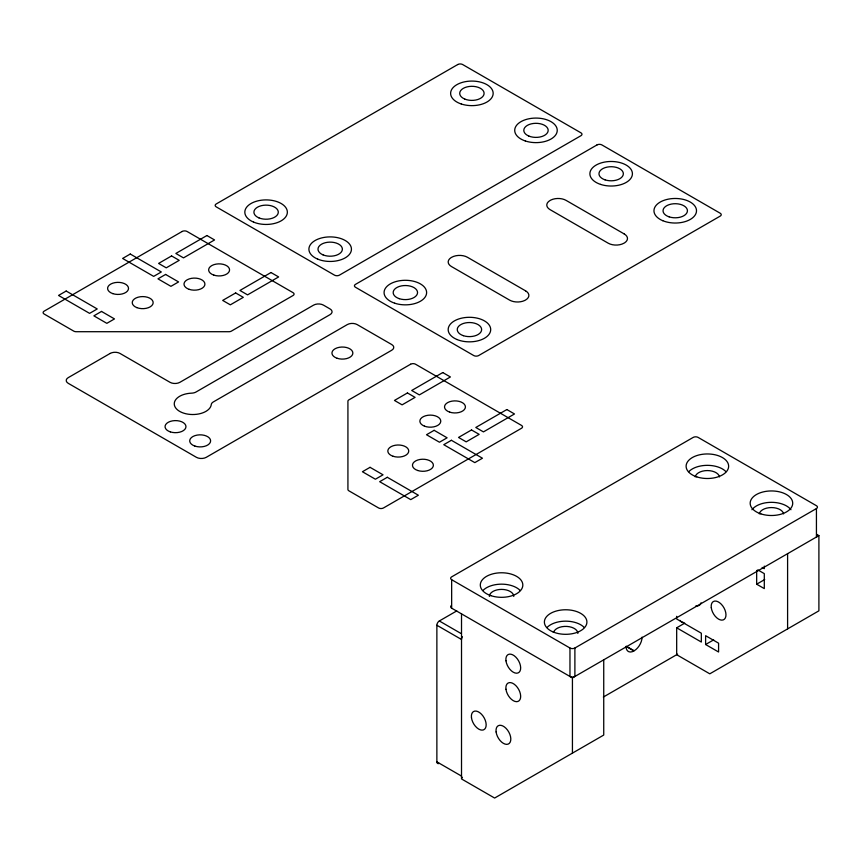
<?xml version="1.0" encoding="UTF-8"?>
<svg xmlns="http://www.w3.org/2000/svg" width="862" height="862" viewBox="0 0 862 862"><rect width="100%" height="100%" fill="white"/><g stroke="black" fill="none" stroke-linecap="round" stroke-linejoin="round"><path stroke-width="1.29" d="M439.114 763.398A3.48 2.015 -60 0 1 436.872 761.857L436.872 625.252A3.48 2.015 -60 0 1 439.329 620.974L456.752 610.921M451.656 579.706L569.965 648.019A3.48 2.015 0 0 0 574.889 648.019L816.433 508.558A3.48 2.015 0 0 0 816.433 505.714L698.123 437.411A3.48 2.015 0 0 0 693.199 437.411L451.656 576.861A3.48 2.015 0 0 0 451.656 579.706L451.656 608.173L572.433 677.898L818.9 535.604L818.9 610.824L709.792 673.825L676.681 654.711L676.681 627.805L684.74 623.161M756.664 570.461L756.664 584.199L764.713 579.544M603.335 697.056L677.651 654.15M705.612 644.517L718.585 652.006L718.585 643.181L705.612 635.693L705.612 644.517L713.671 639.863M816.594 534.268L818.9 535.604M762.127 567.422L764.303 568.683L764.303 566.097M757.752 569.847L764.303 573.629L764.303 588.606L756.664 584.199M676.681 627.805L701.334 642.039L701.334 633.214L676.681 618.991L676.681 616.33M626.469 646.349L634.173 650.788A11.152 6.443 -60 0 0 642.061 637.126M626.221 646.489L633.926 650.939A11.152 6.443 -60 0 1 626.038 646.381M439.329 620.974L460.901 633.43M436.872 625.252L461.515 639.475A3.48 2.015 -60 0 1 462.431 636.738M436.872 761.857L461.515 776.091A3.48 2.015 -60 0 0 462.431 777.772M816.433 508.558L816.433 537.026A3.48 2.015 0 0 0 816.842 534.462M787.599 553.673L787.599 628.904M603.734 659.829L603.734 735.06L494.626 798.05L461.515 778.936L461.515 613.863M574.889 648.019L574.889 676.476A3.48 2.015 0 0 1 569.965 676.476L569.965 648.019M572.433 677.898L572.433 753.129M683.695 622.515A12.197 7.047 -60 0 1 679.989 620.371M451.656 608.173A3.48 2.015 0 0 1 451.246 605.609M751.944 509.733A21.259 12.273 0 0 1 771.458 502.33A21.259 12.273 0 0 1 790.971 509.733M759.314 513.881A12.197 7.047 0 0 1 771.458 507.567A12.197 7.047 0 0 1 783.59 513.881M688.781 471.654A21.259 12.273 0 0 1 707.368 465.34A21.259 12.273 0 0 1 725.966 471.654M695.235 476.88A12.197 7.047 0 0 1 707.368 470.566A12.197 7.047 0 0 1 719.501 476.88M547.058 627.471A21.259 12.273 0 0 1 565.644 621.157A21.259 12.273 0 0 1 584.242 627.471M553.706 631.986A12.197 7.047 0 0 1 566.905 626.426A12.197 7.047 0 0 1 577.852 633.43M482.979 590.47A21.259 12.273 0 0 1 501.565 584.156A21.259 12.273 0 0 1 520.163 590.47M489.368 596.429A12.197 7.047 0 0 1 501.565 589.392A12.197 7.047 0 0 1 513.763 596.429M701.043 602.818A10.452 6.034 60 0 1 695.968 605.749M457.722 64.542L216.179 203.992A3.48 2.015 0 0 0 216.179 206.837L334.488 275.14A3.48 2.015 0 0 0 339.423 275.14L580.966 135.69A3.48 2.015 0 0 0 580.966 132.845L462.657 64.542A3.48 2.015 0 0 0 457.722 64.542M66.18 291.033L58.541 295.44L89.594 313.369L97.234 308.962L66.18 291.033M130.259 254.031L122.619 258.449L153.673 276.379L161.313 271.961L130.259 254.031M182.141 231.479L44.124 311.171A3.48 2.015 0 0 0 44.124 314.016L73.744 331.116A3.48 2.015 0 0 0 76.212 331.708L228.926 331.708A3.48 2.015 0 0 0 231.393 331.116L293.058 295.515A3.48 2.015 0 0 0 293.058 292.671L187.076 231.479A3.48 2.015 0 0 0 182.141 231.479M171.57 255.939L158.608 263.427L166.247 267.834L179.221 260.346L171.57 255.939M206.912 235.531L175.859 253.46L183.498 257.878L214.552 239.948L206.912 235.531M101.511 311.43L93.872 315.848L106.845 323.336L114.484 318.918L101.511 311.43M165.601 274.439L157.961 278.846L170.924 286.335L178.574 281.928L165.601 274.439M110.153 353.442L68.26 377.631A6.971 4.03 0 0 0 68.26 383.331L196.407 457.313A6.971 4.03 0 0 0 206.266 457.313L391.725 350.241A6.971 4.03 0 0 0 391.725 344.541L357.159 324.586A6.971 4.03 0 0 0 347.3 324.586L213.323 401.94A6.971 4.03 0 0 0 211.287 404.526A18.533 10.7 0 0 1 192.398 414.525A18.533 10.7 0 0 1 174.264 404.062A18.533 10.7 0 0 1 191.59 393.158A6.971 4.03 0 0 0 196.062 391.984L330.049 314.63A6.971 4.03 0 0 0 330.049 308.941L323.455 305.126A6.971 4.03 0 0 0 313.596 305.126L179.889 382.319A6.971 4.03 0 0 1 170.029 382.319L120.012 353.442A6.971 4.03 0 0 0 110.153 353.442M235.66 292.94L222.687 300.418L230.326 304.836L243.299 297.347L235.66 292.94M270.991 272.532L239.938 290.462L247.577 294.869L278.642 276.939L270.991 272.532M596.989 144.935L355.446 284.395A3.48 2.015 0 0 0 355.446 287.24L473.744 355.543A3.48 2.015 0 0 0 478.679 355.543L720.223 216.093A3.48 2.015 0 0 0 720.223 213.248L601.913 144.935A3.48 2.015 0 0 0 596.989 144.935M410.603 364.227L348.938 399.828A3.48 2.015 0 0 0 347.925 401.25L347.925 489.422A3.48 2.015 0 0 0 348.938 490.844L378.569 507.955A3.48 2.015 0 0 0 383.493 507.955L521.521 428.263A3.48 2.015 0 0 0 521.521 425.419L415.538 364.227A3.48 2.015 0 0 0 410.603 364.227M407.435 392.953L394.462 400.442L402.101 404.849L415.075 397.371L407.435 392.953M442.766 372.556L411.713 390.486L419.352 394.893L450.417 376.963L442.766 372.556M370.057 467.323L362.417 471.74L375.39 479.218L383.03 474.811L370.057 467.323M434.146 430.321L426.507 434.739L439.469 442.228L447.109 437.81L434.146 430.321M387.318 477.289L379.679 481.696L410.732 499.626L418.372 495.219L387.318 477.289M451.397 440.288L443.758 444.695L474.811 462.625L482.451 458.218L451.397 440.288M471.514 429.955L458.541 437.443L466.18 441.85L479.153 434.362L471.514 429.955M506.856 409.547L475.802 427.477L483.442 431.894L514.495 413.965L506.856 409.547M624.217 233.947L566.054 200.361A11.152 6.443 0 0 0 550.893 200.038A15.818 9.126 0 0 0 550.031 200.512A11.152 6.443 0 0 0 550.031 209.617L608.195 243.192A11.152 6.443 0 0 0 623.969 243.192A15.818 9.126 0 0 0 624.788 242.707A11.152 6.443 0 0 0 624.217 233.947M525.626 290.871L467.463 257.285A11.152 6.443 0 0 0 451.688 257.285A15.818 9.126 0 0 0 450.869 257.781A11.152 6.443 0 0 0 451.44 266.53L509.614 300.116A11.152 6.443 0 0 0 524.775 300.439A15.818 9.126 0 0 0 525.626 299.976A11.152 6.443 0 0 0 525.626 290.871M525.346 140.98A21.259 12.273 0 0 0 557.24 130.356A21.259 12.273 0 0 0 525.346 119.721A21.259 12.273 0 0 0 525.346 140.98M461.267 103.99A21.259 12.273 0 0 0 493.161 93.355A21.259 12.273 0 0 0 461.267 82.72A21.259 12.273 0 0 0 461.267 103.99M323.024 254.872A12.197 7.047 0 0 0 342.311 249.905A12.197 7.047 0 0 0 325.2 242.739A12.197 7.047 0 0 0 323.024 254.872M258.934 217.881A12.197 7.047 0 0 0 278.232 212.903A12.197 7.047 0 0 0 261.121 205.749A12.197 7.047 0 0 0 258.934 217.881M528.826 136.056A12.197 7.047 0 0 0 548.113 131.078A12.197 7.047 0 0 0 531.003 123.923A12.197 7.047 0 0 0 528.826 136.056M464.737 99.055A12.197 7.047 0 0 0 484.035 94.087A12.197 7.047 0 0 0 466.924 86.922A12.197 7.047 0 0 0 464.737 99.055M317.701 259.117A21.259 12.273 0 0 0 351.33 250.443A21.259 12.273 0 0 0 321.504 237.966A21.259 12.273 0 0 0 317.701 259.117M253.622 222.116A21.259 12.273 0 0 0 287.24 213.442A21.259 12.273 0 0 0 257.426 200.965A21.259 12.273 0 0 0 253.622 222.116M760.823 513.86A21.259 12.273 0 0 0 792.717 503.225A21.259 12.273 0 0 0 760.823 492.59A21.259 12.273 0 0 0 760.823 513.86M696.744 476.858A21.259 12.273 0 0 0 728.638 466.223A21.259 12.273 0 0 0 696.744 455.599A21.259 12.273 0 0 0 696.744 476.858M553.178 631.986A21.259 12.273 0 0 0 586.796 623.312A21.259 12.273 0 0 0 556.981 610.835A21.259 12.273 0 0 0 553.178 631.986M490.931 595.674A21.259 12.273 0 0 0 522.825 585.05A21.259 12.273 0 0 0 490.931 574.415A21.259 12.273 0 0 0 490.931 595.674M711.279 607.721A10.452 6.034 60 0 0 723.25 619.907A10.452 6.034 60 0 0 721.225 604.143A10.452 6.034 60 0 0 711.279 607.721M505.972 660.798A10.452 6.034 60 0 0 517.933 672.985A10.452 6.034 60 0 0 515.918 657.221A10.452 6.034 60 0 0 505.972 660.798M505.972 689.255A10.452 6.034 60 0 0 517.933 701.452A10.452 6.034 60 0 0 515.918 685.678A10.452 6.034 60 0 0 505.972 689.255M496.113 731.946A10.452 6.034 60 0 0 508.074 744.143A10.452 6.034 60 0 0 506.059 728.368A10.452 6.034 60 0 0 496.113 731.946M471.471 717.723A10.452 6.034 60 0 0 483.431 729.909A10.452 6.034 60 0 0 481.405 714.135A10.452 6.034 60 0 0 471.471 717.723M112.836 293.63A10.452 6.034 0 0 0 128.513 288.404A10.452 6.034 0 0 0 112.836 283.167A10.452 6.034 0 0 0 112.836 293.63M136.843 307.626A10.452 6.034 0 0 0 153.134 303.058A10.452 6.034 0 0 0 138.135 297.196A10.452 6.034 0 0 0 136.843 307.626M189.241 289.363A10.452 6.034 0 0 0 204.919 284.126A10.452 6.034 0 0 0 189.241 278.9A10.452 6.034 0 0 0 189.241 289.363M213.884 275.129A10.452 6.034 0 0 0 229.572 269.903A10.452 6.034 0 0 0 213.884 264.666A10.452 6.034 0 0 0 213.884 275.129M600.523 184.382A21.259 12.273 0 0 0 632.417 173.758A21.259 12.273 0 0 0 600.523 163.123A21.259 12.273 0 0 0 600.523 184.382M662.759 220.694A21.259 12.273 0 0 0 696.388 212.02A21.259 12.273 0 0 0 666.563 199.542A21.259 12.273 0 0 0 662.759 220.694M394.721 303.208A21.259 12.273 0 0 0 426.615 292.574A21.259 12.273 0 0 0 394.721 281.939A21.259 12.273 0 0 0 394.721 303.208M463.336 335.674A12.197 7.047 0 0 0 481.632 329.575A12.197 7.047 0 0 0 463.336 323.476A12.197 7.047 0 0 0 463.336 335.674M399.257 298.672A12.197 7.047 0 0 0 417.553 292.574A12.197 7.047 0 0 0 399.257 286.475A12.197 7.047 0 0 0 399.257 298.672M669.138 216.858A12.197 7.047 0 0 0 687.434 210.748A12.197 7.047 0 0 0 669.138 204.65A12.197 7.047 0 0 0 669.138 216.858M605.059 179.856A12.197 7.047 0 0 0 623.355 173.758A12.197 7.047 0 0 0 605.059 167.659A12.197 7.047 0 0 0 605.059 179.856M456.957 339.509A21.259 12.273 0 0 0 490.586 330.836A21.259 12.273 0 0 0 460.761 318.369A21.259 12.273 0 0 0 456.957 339.509M337.171 358.29A10.452 6.034 0 0 0 352.86 353.064A10.452 6.034 0 0 0 337.171 347.839A10.452 6.034 0 0 0 337.171 358.29M194.931 446.096A10.452 6.034 0 0 0 210.619 440.87A10.452 6.034 0 0 0 194.931 435.644A10.452 6.034 0 0 0 194.931 446.096M170.288 431.873A10.452 6.034 0 0 0 185.966 426.636A10.452 6.034 0 0 0 170.288 421.41A10.452 6.034 0 0 0 170.288 431.873M417.704 470.49A10.452 6.034 0 0 0 433.381 465.264A10.452 6.034 0 0 0 417.704 460.028A10.452 6.034 0 0 0 417.704 470.49M393.05 456.257A10.452 6.034 0 0 0 408.739 451.031A10.452 6.034 0 0 0 393.05 445.805A10.452 6.034 0 0 0 393.05 456.257M424.46 426.151A10.452 6.034 0 0 0 440.751 421.583A10.452 6.034 0 0 0 425.753 415.721A10.452 6.034 0 0 0 424.46 426.151M449.738 412.144A10.452 6.034 0 0 0 465.426 406.918A10.452 6.034 0 0 0 449.738 401.692A10.452 6.034 0 0 0 449.738 412.144"/></g></svg>
